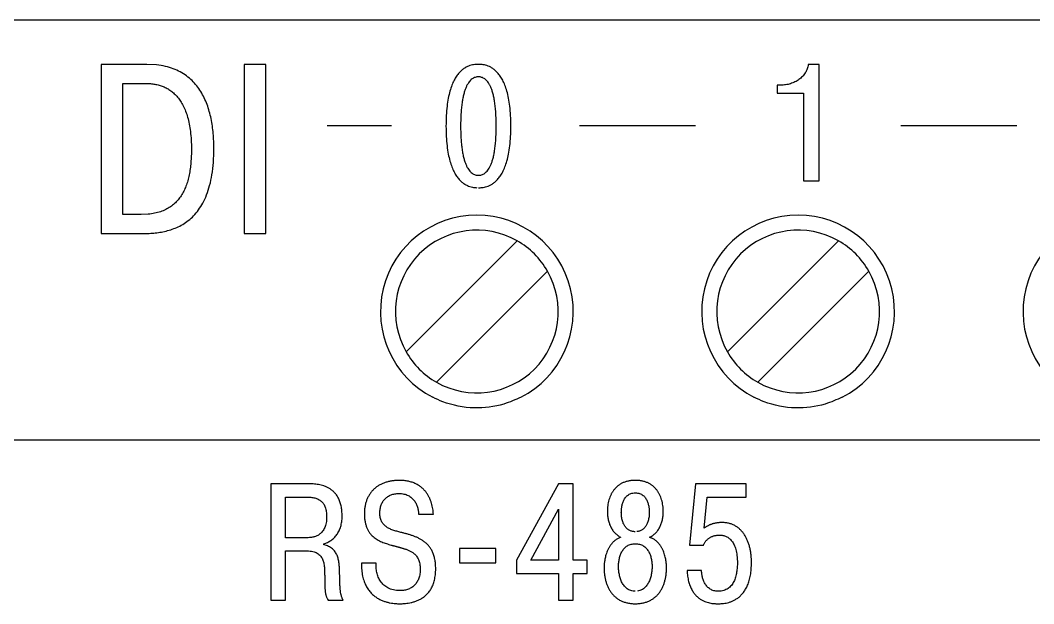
# Model space of a CAD drawing. Header units: millimetres. Extents: x 3520 to 8864, y 403 to 1747.
# Drawn here: x 7130.13 to 7153.78, y 1238.83 to 1252.45 of the extents above; entities that cross this region are included whole.
import ezdxf

# ---------------------------------------------------------------- set-up
doc = ezdxf.new("R2010")
doc.units = ezdxf.units.MM

msp = doc.modelspace()

# ---------------------------------------------------------------- linework, layer by layer
for p, q in [((7234.534, 1252.452, 1518.358), (7129.534, 1252.452, 1518.358)), ((7133.082, 1251.422, 1518.358), (7132.015, 1251.422, 1518.358)), ((7132.015, 1251.422, 1518.358), (7132.015, 1247.471, 1518.358)), ((7133.309, 1251.41, 1518.358), (7133.082, 1251.422, 1518.358)), ((7135.857, 1251.422, 1518.358), (7135.355, 1251.422, 1518.358)), ((7135.355, 1251.422, 1518.358), (7135.355, 1247.471, 1518.358)), ((7135.857, 1247.471, 1518.358), (7135.857, 1251.422, 1518.358)), ((7148.777, 1251.422, 1518.358), (7148.521, 1251.422, 1518.358)), ((7148.777, 1248.705, 1518.358), (7148.777, 1251.422, 1518.358)), ((7132.518, 1247.917, 1518.358), (7132.518, 1250.976, 1518.358)), ((7132.518, 1250.976, 1518.358), (7133.065, 1250.976, 1518.358)), ((7147.791, 1250.937, 1518.358), (7147.791, 1250.747, 1518.358)), ((7147.873, 1250.937, 1518.358), (7147.791, 1250.937, 1518.358)), ((7147.933, 1250.939, 1518.358), (7147.873, 1250.937, 1518.358)), ((7147.791, 1250.747, 1518.358), (7148.412, 1250.747, 1518.358)), ((7148.412, 1250.747, 1518.358), (7148.412, 1248.705, 1518.358)), ((7137.288, 1249.998, 1518.358), (7138.788, 1249.998, 1518.358)), ((7143.179, 1249.998, 1518.358), (7145.888, 1249.998, 1518.358)), ((7150.679, 1249.998, 1518.358), (7153.388, 1249.998, 1518.358)), ((7148.412, 1248.705, 1518.358), (7148.777, 1248.705, 1518.358)), ((7132.947, 1247.917, 1518.358), (7132.518, 1247.917, 1518.358)), ((7133.113, 1247.924, 1518.358), (7132.947, 1247.917, 1518.358)), ((7132.015, 1247.471, 1518.358), (7132.935, 1247.471, 1518.358)), ((7135.355, 1247.471, 1518.358), (7135.857, 1247.471, 1518.358)), ((7141.727, 1247.302, 1518.358), (7139.134, 1244.71, 1518.358)), ((7149.227, 1247.302, 1518.358), (7146.634, 1244.71, 1518.358)), ((7139.841, 1244.002, 1518.358), (7142.434, 1246.595, 1518.358)), ((7147.341, 1244.002, 1518.358), (7149.934, 1246.595, 1518.358)), ((7234.534, 1242.652, 1518.358), (7129.534, 1242.652, 1518.358)), ((7135.974, 1241.629, 1518.358), (7135.974, 1238.913, 1518.358)), ((7136.863, 1241.629, 1518.358), (7135.974, 1241.629, 1518.358)), ((7136.912, 1241.628, 1518.358), (7136.863, 1241.629, 1518.358)), ((7142.687, 1241.629, 1518.358), (7141.713, 1239.844, 1518.358)), ((7143.032, 1241.629, 1518.358), (7142.687, 1241.629, 1518.358)), ((7143.032, 1239.848, 1518.358), (7143.032, 1241.629, 1518.358)), ((7145.892, 1241.629, 1518.358), (7145.748, 1240.197, 1518.358)), ((7147.075, 1241.629, 1518.358), (7145.892, 1241.629, 1518.358)), ((7147.075, 1241.322, 1518.358), (7147.075, 1241.629, 1518.358)), ((7136.32, 1240.372, 1518.358), (7136.32, 1241.322, 1518.358)), ((7136.32, 1241.322, 1518.358), (7136.805, 1241.322, 1518.358)), ((7146.089, 1240.593, 1518.358), (7146.163, 1241.322, 1518.358)), ((7146.163, 1241.322, 1518.358), (7147.075, 1241.322, 1518.358)), ((7139.421, 1240.962, 1518.358), (7139.424, 1240.923, 1518.358)), ((7139.424, 1240.923, 1518.358), (7139.769, 1240.923, 1518.358)), ((7142.043, 1239.848, 1518.358), (7142.687, 1241.035, 1518.358)), ((7142.687, 1241.035, 1518.358), (7142.687, 1239.848, 1518.358)), ((7146.112, 1240.609, 1518.358), (7146.089, 1240.593, 1518.358)), ((7136.848, 1240.372, 1518.358), (7136.32, 1240.372, 1518.358)), ((7136.877, 1240.373, 1518.358), (7136.848, 1240.372, 1518.358)), ((7137.212, 1240.209, 1518.358), (7137.212, 1240.232, 1518.358)), ((7137.272, 1240.192, 1518.358), (7137.212, 1240.209, 1518.358)), ((7145.748, 1240.197, 1518.358), (7146.074, 1240.197, 1518.358)), ((7136.32, 1240.065, 1518.358), (7136.816, 1240.065, 1518.358)), ((7136.32, 1238.913, 1518.358), (7136.32, 1240.065, 1518.358)), ((7140.382, 1240.116, 1518.358), (7140.382, 1239.786, 1518.358)), ((7141.228, 1240.116, 1518.358), (7140.382, 1240.116, 1518.358)), ((7141.228, 1239.786, 1518.358), (7141.228, 1240.116, 1518.358)), ((7138.434, 1239.774, 1518.358), (7138.089, 1239.774, 1518.358)), ((7138.433, 1239.722, 1518.358), (7138.434, 1239.774, 1518.358)), ((7140.382, 1239.786, 1518.358), (7141.228, 1239.786, 1518.358)), ((7141.713, 1239.844, 1518.358), (7141.713, 1239.537, 1518.358)), ((7142.687, 1239.848, 1518.358), (7142.043, 1239.848, 1518.358)), ((7143.358, 1239.848, 1518.358), (7143.032, 1239.848, 1518.358)), ((7143.358, 1239.537, 1518.358), (7143.358, 1239.848, 1518.358)), ((7141.713, 1239.537, 1518.358), (7142.687, 1239.537, 1518.358)), ((7142.687, 1239.537, 1518.358), (7142.687, 1238.913, 1518.358)), ((7143.032, 1239.537, 1518.358), (7143.358, 1239.537, 1518.358)), ((7143.032, 1238.913, 1518.358), (7143.032, 1239.537, 1518.358)), ((7146.031, 1239.607, 1518.358), (7145.69, 1239.607, 1518.358)), ((7146.032, 1239.572, 1518.358), (7146.031, 1239.607, 1518.358)), ((7135.974, 1238.913, 1518.358), (7136.32, 1238.913, 1518.358)), ((7137.3, 1238.936, 1518.358), (7137.313, 1238.913, 1518.358)), ((7137.313, 1238.913, 1518.358), (7137.662, 1238.913, 1518.358)), ((7142.687, 1238.913, 1518.358), (7143.032, 1238.913, 1518.358))]:
    msp.add_line(p, q)
for centre, radius, start, end in [((7140.784, 1245.652, 1518.358), 2.25, 297.266, 242.734), ((7148.284, 1245.652, 1518.358), 2.25, 297.266, 242.734), ((7155.784, 1245.652, 1518.358), 2.25, 297.266, 242.734), ((7140.784, 1245.652, 1518.358), 1.9, 60.2575, 209.7425), ((7148.284, 1245.652, 1518.358), 1.9, 60.2575, 209.7425), ((7140.784, 1245.652, 1518.358), 1.9, 29.7425, 60.2575), ((7148.284, 1245.652, 1518.358), 1.9, 29.7425, 60.2575), ((7140.784, 1245.652, 1518.358), 1.9, 240.2575, 29.7425), ((7148.284, 1245.652, 1518.358), 1.9, 240.2575, 29.7425), ((7140.784, 1245.652, 1518.358), 1.9, 209.7425, 240.2575), ((7148.284, 1245.652, 1518.358), 1.9, 209.7425, 240.2575)]:
    msp.add_arc(centre, radius, start, end)
for points in [[(7132.935, 1247.471, 1518.358), (7133.068, 1247.473, 1518.358), (7133.207, 1247.481, 1518.358), (7133.349, 1247.497, 1518.358), (7133.493, 1247.523, 1518.358), (7133.637, 1247.562, 1518.358), (7133.779, 1247.616, 1518.358), (7133.917, 1247.686, 1518.358), (7134.049, 1247.776, 1518.358), (7134.173, 1247.888, 1518.358), (7134.286, 1248.023, 1518.358), (7134.388, 1248.184, 1518.358), (7134.475, 1248.373, 1518.358), (7134.547, 1248.593, 1518.358), (7134.601, 1248.845, 1518.358), (7134.634, 1249.133, 1518.358), (7134.646, 1249.458, 1518.358), (7134.642, 1249.632, 1518.358), (7134.631, 1249.808, 1518.358), (7134.61, 1249.983, 1518.358), (7134.58, 1250.155, 1518.358), (7134.539, 1250.323, 1518.358), (7134.486, 1250.486, 1518.358), (7134.42, 1250.641, 1518.358), (7134.34, 1250.787, 1518.358), (7134.246, 1250.922, 1518.358), (7134.135, 1251.044, 1518.358), (7134.008, 1251.153, 1518.358), (7133.862, 1251.245, 1518.358), (7133.698, 1251.32, 1518.358), (7133.514, 1251.375, 1518.358), (7133.309, 1251.41, 1518.358)], [(7140.821, 1248.542, 1518.358), (7140.86, 1248.543, 1518.358), (7140.907, 1248.546, 1518.358), (7140.96, 1248.555, 1518.358), (7141.018, 1248.57, 1518.358), (7141.079, 1248.593, 1518.358), (7141.142, 1248.628, 1518.358), (7141.206, 1248.675, 1518.358), (7141.269, 1248.736, 1518.358), (7141.33, 1248.814, 1518.358), (7141.387, 1248.91, 1518.358), (7141.44, 1249.027, 1518.358), (7141.485, 1249.166, 1518.358), (7141.524, 1249.329, 1518.358), (7141.553, 1249.518, 1518.358), (7141.571, 1249.735, 1518.358), (7141.577, 1249.982, 1518.358), (7141.571, 1250.229, 1518.358), (7141.553, 1250.446, 1518.358), (7141.524, 1250.635, 1518.358), (7141.485, 1250.798, 1518.358), (7141.44, 1250.937, 1518.358), (7141.387, 1251.053, 1518.358), (7141.33, 1251.149, 1518.358), (7141.269, 1251.227, 1518.358), (7141.206, 1251.289, 1518.358), (7141.142, 1251.336, 1518.358), (7141.079, 1251.37, 1518.358), (7141.018, 1251.394, 1518.358), (7140.96, 1251.409, 1518.358), (7140.907, 1251.417, 1518.358), (7140.86, 1251.421, 1518.358), (7140.821, 1251.422, 1518.358), (7140.782, 1251.421, 1518.358), (7140.735, 1251.417, 1518.358), (7140.682, 1251.409, 1518.358), (7140.624, 1251.394, 1518.358), (7140.563, 1251.37, 1518.358), (7140.5, 1251.336, 1518.358), (7140.436, 1251.289, 1518.358), (7140.373, 1251.227, 1518.358), (7140.312, 1251.149, 1518.358), (7140.254, 1251.053, 1518.358), (7140.202, 1250.937, 1518.358), (7140.156, 1250.798, 1518.358), (7140.118, 1250.635, 1518.358), (7140.089, 1250.446, 1518.358), (7140.071, 1250.229, 1518.358), (7140.064, 1249.982, 1518.358), (7140.071, 1249.735, 1518.358), (7140.089, 1249.518, 1518.358), (7140.118, 1249.329, 1518.358), (7140.156, 1249.166, 1518.358), (7140.202, 1249.027, 1518.358), (7140.254, 1248.91, 1518.358), (7140.312, 1248.814, 1518.358), (7140.373, 1248.736, 1518.358), (7140.436, 1248.675, 1518.358), (7140.5, 1248.628, 1518.358), (7140.563, 1248.593, 1518.358), (7140.624, 1248.57, 1518.358), (7140.682, 1248.555, 1518.358), (7140.735, 1248.546, 1518.358), (7140.782, 1248.543, 1518.358)], [(7148.521, 1251.422, 1518.358), (7148.511, 1251.368, 1518.358), (7148.495, 1251.316, 1518.358), (7148.474, 1251.267, 1518.358), (7148.449, 1251.222, 1518.358), (7148.419, 1251.179, 1518.358), (7148.385, 1251.139, 1518.358), (7148.346, 1251.102, 1518.358), (7148.304, 1251.069, 1518.358), (7148.259, 1251.039, 1518.358), (7148.211, 1251.012, 1518.358), (7148.16, 1250.99, 1518.358), (7148.106, 1250.971, 1518.358), (7148.05, 1250.956, 1518.358), (7147.993, 1250.945, 1518.358), (7147.933, 1250.939, 1518.358)], [(7140.821, 1248.834, 1518.358), (7140.784, 1248.836, 1518.358), (7140.746, 1248.845, 1518.358), (7140.709, 1248.86, 1518.358), (7140.672, 1248.883, 1518.358), (7140.637, 1248.913, 1518.358), (7140.603, 1248.952, 1518.358), (7140.57, 1249.001, 1518.358), (7140.539, 1249.06, 1518.358), (7140.511, 1249.13, 1518.358), (7140.485, 1249.211, 1518.358), (7140.462, 1249.305, 1518.358), (7140.443, 1249.411, 1518.358), (7140.427, 1249.532, 1518.358), (7140.415, 1249.666, 1518.358), (7140.408, 1249.816, 1518.358), (7140.406, 1249.982, 1518.358), (7140.408, 1250.148, 1518.358), (7140.415, 1250.298, 1518.358), (7140.427, 1250.432, 1518.358), (7140.443, 1250.553, 1518.358), (7140.462, 1250.659, 1518.358), (7140.485, 1250.753, 1518.358), (7140.511, 1250.834, 1518.358), (7140.539, 1250.904, 1518.358), (7140.57, 1250.963, 1518.358), (7140.603, 1251.012, 1518.358), (7140.637, 1251.051, 1518.358), (7140.672, 1251.082, 1518.358), (7140.709, 1251.104, 1518.358), (7140.746, 1251.119, 1518.358), (7140.784, 1251.128, 1518.358), (7140.821, 1251.131, 1518.358), (7140.858, 1251.128, 1518.358), (7140.896, 1251.119, 1518.358), (7140.933, 1251.104, 1518.358), (7140.969, 1251.082, 1518.358), (7141.005, 1251.051, 1518.358), (7141.039, 1251.012, 1518.358), (7141.072, 1250.963, 1518.358), (7141.103, 1250.904, 1518.358), (7141.131, 1250.834, 1518.358), (7141.157, 1250.753, 1518.358), (7141.18, 1250.659, 1518.358), (7141.199, 1250.553, 1518.358), (7141.215, 1250.432, 1518.358), (7141.226, 1250.298, 1518.358), (7141.234, 1250.148, 1518.358), (7141.236, 1249.982, 1518.358), (7141.234, 1249.816, 1518.358), (7141.226, 1249.666, 1518.358), (7141.215, 1249.532, 1518.358), (7141.199, 1249.411, 1518.358), (7141.18, 1249.305, 1518.358), (7141.157, 1249.211, 1518.358), (7141.131, 1249.13, 1518.358), (7141.103, 1249.06, 1518.358), (7141.072, 1249.001, 1518.358), (7141.039, 1248.952, 1518.358), (7141.005, 1248.913, 1518.358), (7140.969, 1248.883, 1518.358), (7140.933, 1248.86, 1518.358), (7140.896, 1248.845, 1518.358), (7140.858, 1248.836, 1518.358), (7140.821, 1248.834, 1518.358)], [(7133.065, 1250.976, 1518.358), (7133.168, 1250.972, 1518.358), (7133.268, 1250.959, 1518.358), (7133.366, 1250.937, 1518.358), (7133.461, 1250.904, 1518.358), (7133.553, 1250.861, 1518.358), (7133.64, 1250.806, 1518.358), (7133.722, 1250.738, 1518.358), (7133.798, 1250.658, 1518.358), (7133.868, 1250.563, 1518.358), (7133.931, 1250.454, 1518.358), (7133.986, 1250.329, 1518.358), (7134.033, 1250.188, 1518.358), (7134.07, 1250.03, 1518.358), (7134.098, 1249.854, 1518.358), (7134.115, 1249.66, 1518.358), (7134.121, 1249.446, 1518.358), (7134.118, 1249.286, 1518.358), (7134.108, 1249.131, 1518.358), (7134.092, 1248.982, 1518.358), (7134.068, 1248.841, 1518.358), (7134.035, 1248.706, 1518.358), (7133.994, 1248.58, 1518.358), (7133.942, 1248.463, 1518.358), (7133.881, 1248.356, 1518.358), (7133.809, 1248.258, 1518.358), (7133.725, 1248.171, 1518.358), (7133.629, 1248.096, 1518.358), (7133.521, 1248.033, 1518.358), (7133.399, 1247.983, 1518.358), (7133.263, 1247.947, 1518.358), (7133.113, 1247.924, 1518.358)], [(7137.212, 1240.232, 1518.358), (7137.256, 1240.245, 1518.358), (7137.299, 1240.263, 1518.358), (7137.34, 1240.284, 1518.358), (7137.379, 1240.308, 1518.358), (7137.416, 1240.337, 1518.358), (7137.452, 1240.369, 1518.358), (7137.484, 1240.404, 1518.358), (7137.515, 1240.443, 1518.358), (7137.542, 1240.485, 1518.358), (7137.567, 1240.531, 1518.358), (7137.588, 1240.58, 1518.358), (7137.606, 1240.632, 1518.358), (7137.62, 1240.687, 1518.358), (7137.631, 1240.746, 1518.358), (7137.637, 1240.807, 1518.358), (7137.639, 1240.872, 1518.358), (7137.633, 1241, 1518.358), (7137.616, 1241.113, 1518.358), (7137.588, 1241.211, 1518.358), (7137.552, 1241.297, 1518.358), (7137.508, 1241.369, 1518.358), (7137.457, 1241.43, 1518.358), (7137.401, 1241.481, 1518.358), (7137.341, 1241.523, 1518.358), (7137.279, 1241.555, 1518.358), (7137.215, 1241.581, 1518.358), (7137.15, 1241.6, 1518.358), (7137.086, 1241.613, 1518.358), (7137.024, 1241.621, 1518.358), (7136.966, 1241.626, 1518.358), (7136.912, 1241.628, 1518.358)], [(7139.769, 1240.923, 1518.358), (7139.765, 1240.983, 1518.358), (7139.757, 1241.047, 1518.358), (7139.745, 1241.112, 1518.358), (7139.727, 1241.178, 1518.358), (7139.704, 1241.244, 1518.358), (7139.675, 1241.31, 1518.358), (7139.64, 1241.373, 1518.358), (7139.599, 1241.434, 1518.358), (7139.55, 1241.491, 1518.358), (7139.494, 1241.544, 1518.358), (7139.429, 1241.591, 1518.358), (7139.357, 1241.632, 1518.358), (7139.275, 1241.665, 1518.358), (7139.185, 1241.69, 1518.358), (7139.084, 1241.705, 1518.358), (7138.974, 1241.711, 1518.358), (7138.886, 1241.707, 1518.358), (7138.802, 1241.698, 1518.358), (7138.722, 1241.682, 1518.358), (7138.645, 1241.66, 1518.358), (7138.574, 1241.631, 1518.358), (7138.506, 1241.597, 1518.358), (7138.444, 1241.556, 1518.358), (7138.387, 1241.51, 1518.358), (7138.336, 1241.457, 1518.358), (7138.291, 1241.399, 1518.358), (7138.252, 1241.335, 1518.358), (7138.219, 1241.265, 1518.358), (7138.193, 1241.19, 1518.358), (7138.174, 1241.109, 1518.358), (7138.163, 1241.022, 1518.358), (7138.159, 1240.931, 1518.358), (7138.163, 1240.836, 1518.358), (7138.174, 1240.75, 1518.358), (7138.192, 1240.673, 1518.358), (7138.216, 1240.604, 1518.358), (7138.245, 1240.542, 1518.358), (7138.28, 1240.487, 1518.358), (7138.319, 1240.439, 1518.358), (7138.362, 1240.397, 1518.358), (7138.409, 1240.36, 1518.358), (7138.458, 1240.327, 1518.358), (7138.51, 1240.299, 1518.358), (7138.563, 1240.274, 1518.358), (7138.618, 1240.253, 1518.358), (7138.673, 1240.234, 1518.358), (7138.729, 1240.217, 1518.358), (7138.784, 1240.201, 1518.358), (7138.802, 1240.196, 1518.358), (7138.82, 1240.191, 1518.358), (7138.838, 1240.186, 1518.358), (7138.856, 1240.181, 1518.358), (7138.875, 1240.176, 1518.358), (7138.893, 1240.171, 1518.358), (7138.911, 1240.166, 1518.358), (7138.929, 1240.162, 1518.358), (7138.947, 1240.157, 1518.358), (7138.966, 1240.152, 1518.358), (7138.984, 1240.146, 1518.358), (7139.002, 1240.141, 1518.358), (7139.02, 1240.136, 1518.358), (7139.038, 1240.131, 1518.358), (7139.057, 1240.125, 1518.358), (7139.075, 1240.119, 1518.358), (7139.103, 1240.111, 1518.358), (7139.133, 1240.101, 1518.358), (7139.164, 1240.09, 1518.358), (7139.196, 1240.077, 1518.358), (7139.228, 1240.061, 1518.358), (7139.261, 1240.044, 1518.358), (7139.292, 1240.023, 1518.358), (7139.323, 1239.999, 1518.358), (7139.351, 1239.971, 1518.358), (7139.378, 1239.939, 1518.358), (7139.402, 1239.902, 1518.358), (7139.422, 1239.861, 1518.358), (7139.439, 1239.815, 1518.358), (7139.452, 1239.763, 1518.358), (7139.46, 1239.706, 1518.358), (7139.463, 1239.642, 1518.358), (7139.461, 1239.584, 1518.358), (7139.455, 1239.529, 1518.358), (7139.444, 1239.477, 1518.358), (7139.43, 1239.429, 1518.358), (7139.412, 1239.384, 1518.358), (7139.391, 1239.342, 1518.358), (7139.366, 1239.305, 1518.358), (7139.337, 1239.27, 1518.358), (7139.305, 1239.24, 1518.358), (7139.269, 1239.213, 1518.358), (7139.23, 1239.19, 1518.358), (7139.188, 1239.172, 1518.358), (7139.143, 1239.157, 1518.358), (7139.094, 1239.146, 1518.358), (7139.043, 1239.14, 1518.358), (7138.989, 1239.138, 1518.358), (7138.909, 1239.142, 1518.358), (7138.836, 1239.154, 1518.358), (7138.769, 1239.173, 1518.358), (7138.71, 1239.199, 1518.358), (7138.657, 1239.23, 1518.358), (7138.611, 1239.267, 1518.358), (7138.571, 1239.309, 1518.358), (7138.536, 1239.354, 1518.358), (7138.507, 1239.402, 1518.358), (7138.483, 1239.453, 1518.358), (7138.464, 1239.506, 1518.358), (7138.45, 1239.56, 1518.358), (7138.44, 1239.614, 1518.358), (7138.434, 1239.669, 1518.358), (7138.433, 1239.722, 1518.358)], [(7144.149, 1240.383, 1518.358), (7144.082, 1240.354, 1518.358), (7144.022, 1240.316, 1518.358), (7143.97, 1240.273, 1518.358), (7143.926, 1240.224, 1518.358), (7143.888, 1240.172, 1518.358), (7143.856, 1240.117, 1518.358), (7143.829, 1240.06, 1518.358), (7143.808, 1240.003, 1518.358), (7143.791, 1239.947, 1518.358), (7143.778, 1239.893, 1518.358), (7143.768, 1239.842, 1518.358), (7143.762, 1239.796, 1518.358), (7143.757, 1239.756, 1518.358), (7143.755, 1239.722, 1518.358), (7143.754, 1239.697, 1518.358), (7143.754, 1239.681, 1518.358), (7143.756, 1239.596, 1518.358), (7143.764, 1239.514, 1518.358), (7143.777, 1239.434, 1518.358), (7143.795, 1239.356, 1518.358), (7143.819, 1239.282, 1518.358), (7143.849, 1239.212, 1518.358), (7143.884, 1239.146, 1518.358), (7143.925, 1239.085, 1518.358), (7143.972, 1239.03, 1518.358), (7144.026, 1238.98, 1518.358), (7144.085, 1238.936, 1518.358), (7144.152, 1238.899, 1518.358), (7144.224, 1238.87, 1518.358), (7144.304, 1238.848, 1518.358), (7144.39, 1238.835, 1518.358), (7144.483, 1238.83, 1518.358), (7144.577, 1238.835, 1518.358), (7144.663, 1238.848, 1518.358), (7144.742, 1238.87, 1518.358), (7144.815, 1238.899, 1518.358), (7144.881, 1238.936, 1518.358), (7144.941, 1238.98, 1518.358), (7144.995, 1239.03, 1518.358), (7145.042, 1239.085, 1518.358), (7145.083, 1239.146, 1518.358), (7145.118, 1239.212, 1518.358), (7145.148, 1239.282, 1518.358), (7145.171, 1239.356, 1518.358), (7145.19, 1239.434, 1518.358), (7145.203, 1239.514, 1518.358), (7145.21, 1239.596, 1518.358), (7145.213, 1239.681, 1518.358), (7145.213, 1239.697, 1518.358), (7145.212, 1239.722, 1518.358), (7145.209, 1239.756, 1518.358), (7145.205, 1239.796, 1518.358), (7145.199, 1239.842, 1518.358), (7145.189, 1239.893, 1518.358), (7145.176, 1239.947, 1518.358), (7145.159, 1240.003, 1518.358), (7145.138, 1240.06, 1518.358), (7145.111, 1240.117, 1518.358), (7145.079, 1240.172, 1518.358), (7145.041, 1240.224, 1518.358), (7144.996, 1240.273, 1518.358), (7144.944, 1240.316, 1518.358), (7144.885, 1240.354, 1518.358), (7144.817, 1240.383, 1518.358), (7144.855, 1240.403, 1518.358), (7144.891, 1240.426, 1518.358), (7144.924, 1240.451, 1518.358), (7144.955, 1240.48, 1518.358), (7144.984, 1240.511, 1518.358), (7145.01, 1240.544, 1518.358), (7145.034, 1240.58, 1518.358), (7145.055, 1240.618, 1518.358), (7145.074, 1240.658, 1518.358), (7145.09, 1240.7, 1518.358), (7145.104, 1240.743, 1518.358), (7145.115, 1240.788, 1518.358), (7145.124, 1240.835, 1518.358), (7145.13, 1240.882, 1518.358), (7145.134, 1240.931, 1518.358), (7145.135, 1240.981, 1518.358), (7145.133, 1241.052, 1518.358), (7145.126, 1241.121, 1518.358), (7145.115, 1241.189, 1518.358), (7145.098, 1241.255, 1518.358), (7145.077, 1241.318, 1518.358), (7145.051, 1241.379, 1518.358), (7145.019, 1241.435, 1518.358), (7144.982, 1241.488, 1518.358), (7144.94, 1241.536, 1518.358), (7144.893, 1241.58, 1518.358), (7144.839, 1241.618, 1518.358), (7144.78, 1241.65, 1518.358), (7144.715, 1241.676, 1518.358), (7144.644, 1241.695, 1518.358), (7144.567, 1241.706, 1518.358), (7144.483, 1241.711, 1518.358), (7144.4, 1241.706, 1518.358), (7144.323, 1241.695, 1518.358), (7144.252, 1241.676, 1518.358), (7144.187, 1241.65, 1518.358), (7144.128, 1241.618, 1518.358), (7144.074, 1241.58, 1518.358), (7144.026, 1241.536, 1518.358), (7143.984, 1241.488, 1518.358), (7143.947, 1241.435, 1518.358), (7143.916, 1241.379, 1518.358), (7143.89, 1241.318, 1518.358), (7143.868, 1241.255, 1518.358), (7143.852, 1241.189, 1518.358), (7143.84, 1241.121, 1518.358), (7143.834, 1241.052, 1518.358), (7143.831, 1240.981, 1518.358), (7143.833, 1240.931, 1518.358), (7143.836, 1240.882, 1518.358), (7143.843, 1240.835, 1518.358), (7143.852, 1240.788, 1518.358), (7143.863, 1240.743, 1518.358), (7143.877, 1240.7, 1518.358), (7143.893, 1240.658, 1518.358), (7143.912, 1240.618, 1518.358), (7143.933, 1240.58, 1518.358), (7143.957, 1240.544, 1518.358), (7143.983, 1240.511, 1518.358), (7144.012, 1240.48, 1518.358), (7144.042, 1240.451, 1518.358), (7144.076, 1240.426, 1518.358), (7144.111, 1240.403, 1518.358)], [(7138.089, 1239.774, 1518.358), (7138.096, 1239.615, 1518.358), (7138.118, 1239.475, 1518.358), (7138.153, 1239.352, 1518.358), (7138.199, 1239.246, 1518.358), (7138.255, 1239.156, 1518.358), (7138.318, 1239.079, 1518.358), (7138.387, 1239.016, 1518.358), (7138.46, 1238.964, 1518.358), (7138.535, 1238.923, 1518.358), (7138.611, 1238.891, 1518.358), (7138.685, 1238.868, 1518.358), (7138.756, 1238.851, 1518.358), (7138.823, 1238.84, 1518.358), (7138.882, 1238.834, 1518.358), (7138.933, 1238.831, 1518.358), (7138.974, 1238.83, 1518.358), (7139.013, 1238.831, 1518.358), (7139.062, 1238.832, 1518.358), (7139.119, 1238.837, 1518.358), (7139.182, 1238.845, 1518.358), (7139.25, 1238.858, 1518.358), (7139.321, 1238.877, 1518.358), (7139.394, 1238.903, 1518.358), (7139.466, 1238.937, 1518.358), (7139.536, 1238.981, 1518.358), (7139.602, 1239.035, 1518.358), (7139.663, 1239.102, 1518.358), (7139.716, 1239.181, 1518.358), (7139.761, 1239.274, 1518.358), (7139.794, 1239.383, 1518.358), (7139.816, 1239.508, 1518.358), (7139.824, 1239.65, 1518.358), (7139.819, 1239.764, 1518.358), (7139.804, 1239.867, 1518.358), (7139.78, 1239.959, 1518.358), (7139.749, 1240.041, 1518.358), (7139.71, 1240.113, 1518.358), (7139.664, 1240.176, 1518.358), (7139.613, 1240.231, 1518.358), (7139.556, 1240.279, 1518.358), (7139.496, 1240.321, 1518.358), (7139.431, 1240.357, 1518.358), (7139.364, 1240.388, 1518.358), (7139.295, 1240.415, 1518.358), (7139.225, 1240.438, 1518.358), (7139.153, 1240.459, 1518.358), (7139.083, 1240.478, 1518.358), (7139.013, 1240.496, 1518.358), (7138.963, 1240.508, 1518.358), (7138.915, 1240.521, 1518.358), (7138.868, 1240.535, 1518.358), (7138.823, 1240.55, 1518.358), (7138.78, 1240.567, 1518.358), (7138.739, 1240.585, 1518.358), (7138.701, 1240.606, 1518.358), (7138.666, 1240.63, 1518.358), (7138.634, 1240.656, 1518.358), (7138.605, 1240.685, 1518.358), (7138.58, 1240.718, 1518.358), (7138.559, 1240.756, 1518.358), (7138.542, 1240.797, 1518.358), (7138.53, 1240.843, 1518.358), (7138.522, 1240.894, 1518.358), (7138.52, 1240.95, 1518.358), (7138.522, 1241, 1518.358), (7138.528, 1241.048, 1518.358), (7138.538, 1241.094, 1518.358), (7138.551, 1241.137, 1518.358), (7138.569, 1241.177, 1518.358), (7138.589, 1241.214, 1518.358), (7138.614, 1241.249, 1518.358), (7138.641, 1241.28, 1518.358), (7138.672, 1241.308, 1518.358), (7138.706, 1241.333, 1518.358), (7138.742, 1241.354, 1518.358), (7138.782, 1241.372, 1518.358), (7138.824, 1241.385, 1518.358), (7138.869, 1241.396, 1518.358), (7138.916, 1241.402, 1518.358), (7138.966, 1241.404, 1518.358), (7139.027, 1241.401, 1518.358), (7139.083, 1241.392, 1518.358), (7139.135, 1241.377, 1518.358), (7139.181, 1241.358, 1518.358), (7139.222, 1241.334, 1518.358), (7139.259, 1241.306, 1518.358), (7139.292, 1241.275, 1518.358), (7139.32, 1241.24, 1518.358), (7139.345, 1241.204, 1518.358), (7139.366, 1241.165, 1518.358), (7139.383, 1241.125, 1518.358), (7139.397, 1241.085, 1518.358), (7139.408, 1241.043, 1518.358), (7139.416, 1241.002, 1518.358), (7139.421, 1240.962, 1518.358)], [(7144.483, 1240.511, 1518.358), (7144.45, 1240.513, 1518.358), (7144.417, 1240.518, 1518.358), (7144.386, 1240.527, 1518.358), (7144.355, 1240.539, 1518.358), (7144.327, 1240.555, 1518.358), (7144.3, 1240.574, 1518.358), (7144.275, 1240.597, 1518.358), (7144.252, 1240.624, 1518.358), (7144.231, 1240.654, 1518.358), (7144.212, 1240.688, 1518.358), (7144.196, 1240.725, 1518.358), (7144.183, 1240.767, 1518.358), (7144.172, 1240.812, 1518.358), (7144.164, 1240.86, 1518.358), (7144.159, 1240.913, 1518.358), (7144.157, 1240.969, 1518.358), (7144.158, 1240.988, 1518.358), (7144.159, 1241.013, 1518.358), (7144.161, 1241.042, 1518.358), (7144.165, 1241.076, 1518.358), (7144.171, 1241.111, 1518.358), (7144.18, 1241.149, 1518.358), (7144.191, 1241.188, 1518.358), (7144.205, 1241.226, 1518.358), (7144.223, 1241.264, 1518.358), (7144.246, 1241.299, 1518.358), (7144.272, 1241.332, 1518.358), (7144.303, 1241.361, 1518.358), (7144.34, 1241.385, 1518.358), (7144.381, 1241.404, 1518.358), (7144.429, 1241.415, 1518.358), (7144.483, 1241.419, 1518.358), (7144.538, 1241.415, 1518.358), (7144.585, 1241.404, 1518.358), (7144.627, 1241.385, 1518.358), (7144.664, 1241.361, 1518.358), (7144.695, 1241.332, 1518.358), (7144.721, 1241.299, 1518.358), (7144.743, 1241.264, 1518.358), (7144.761, 1241.226, 1518.358), (7144.776, 1241.188, 1518.358), (7144.787, 1241.149, 1518.358), (7144.796, 1241.111, 1518.358), (7144.801, 1241.076, 1518.358), (7144.806, 1241.042, 1518.358), (7144.808, 1241.013, 1518.358), (7144.809, 1240.988, 1518.358), (7144.809, 1240.969, 1518.358), (7144.808, 1240.913, 1518.358), (7144.803, 1240.86, 1518.358), (7144.795, 1240.812, 1518.358), (7144.784, 1240.767, 1518.358), (7144.77, 1240.725, 1518.358), (7144.754, 1240.688, 1518.358), (7144.736, 1240.654, 1518.358), (7144.715, 1240.624, 1518.358), (7144.692, 1240.597, 1518.358), (7144.667, 1240.574, 1518.358), (7144.64, 1240.555, 1518.358), (7144.611, 1240.539, 1518.358), (7144.581, 1240.527, 1518.358), (7144.55, 1240.518, 1518.358), (7144.517, 1240.513, 1518.358)], [(7136.805, 1241.322, 1518.358), (7136.858, 1241.321, 1518.358), (7136.909, 1241.317, 1518.358), (7136.957, 1241.31, 1518.358), (7137.002, 1241.3, 1518.358), (7137.044, 1241.286, 1518.358), (7137.083, 1241.269, 1518.358), (7137.118, 1241.248, 1518.358), (7137.151, 1241.224, 1518.358), (7137.18, 1241.195, 1518.358), (7137.205, 1241.162, 1518.358), (7137.227, 1241.124, 1518.358), (7137.245, 1241.082, 1518.358), (7137.26, 1241.034, 1518.358), (7137.27, 1240.982, 1518.358), (7137.276, 1240.924, 1518.358), (7137.278, 1240.861, 1518.358), (7137.275, 1240.786, 1518.358), (7137.266, 1240.719, 1518.358), (7137.252, 1240.66, 1518.358), (7137.232, 1240.607, 1518.358), (7137.209, 1240.561, 1518.358), (7137.182, 1240.522, 1518.358), (7137.152, 1240.488, 1518.358), (7137.12, 1240.459, 1518.358), (7137.086, 1240.435, 1518.358), (7137.051, 1240.416, 1518.358), (7137.015, 1240.401, 1518.358), (7136.979, 1240.389, 1518.358), (7136.944, 1240.381, 1518.358), (7136.91, 1240.375, 1518.358), (7136.877, 1240.373, 1518.358)], [(7145.69, 1239.607, 1518.358), (7145.704, 1239.472, 1518.358), (7145.728, 1239.353, 1518.358), (7145.761, 1239.25, 1518.358), (7145.802, 1239.161, 1518.358), (7145.848, 1239.086, 1518.358), (7145.9, 1239.023, 1518.358), (7145.956, 1238.972, 1518.358), (7146.014, 1238.93, 1518.358), (7146.073, 1238.898, 1518.358), (7146.133, 1238.873, 1518.358), (7146.191, 1238.856, 1518.358), (7146.246, 1238.844, 1518.358), (7146.298, 1238.836, 1518.358), (7146.345, 1238.832, 1518.358), (7146.386, 1238.831, 1518.358), (7146.419, 1238.83, 1518.358), (7146.464, 1238.831, 1518.358), (7146.515, 1238.835, 1518.358), (7146.572, 1238.842, 1518.358), (7146.632, 1238.854, 1518.358), (7146.696, 1238.872, 1518.358), (7146.76, 1238.898, 1518.358), (7146.825, 1238.931, 1518.358), (7146.889, 1238.975, 1518.358), (7146.95, 1239.028, 1518.358), (7147.007, 1239.094, 1518.358), (7147.059, 1239.172, 1518.358), (7147.105, 1239.264, 1518.358), (7147.143, 1239.372, 1518.358), (7147.171, 1239.496, 1518.358), (7147.189, 1239.637, 1518.358), (7147.195, 1239.797, 1518.358), (7147.193, 1239.884, 1518.358), (7147.186, 1239.971, 1518.358), (7147.174, 1240.056, 1518.358), (7147.156, 1240.139, 1518.358), (7147.134, 1240.219, 1518.358), (7147.106, 1240.295, 1518.358), (7147.073, 1240.368, 1518.358), (7147.034, 1240.436, 1518.358), (7146.99, 1240.498, 1518.358), (7146.94, 1240.554, 1518.358), (7146.884, 1240.603, 1518.358), (7146.822, 1240.645, 1518.358), (7146.754, 1240.679, 1518.358), (7146.68, 1240.704, 1518.358), (7146.6, 1240.719, 1518.358), (7146.512, 1240.725, 1518.358), (7146.48, 1240.724, 1518.358), (7146.448, 1240.723, 1518.358), (7146.418, 1240.72, 1518.358), (7146.388, 1240.717, 1518.358), (7146.36, 1240.712, 1518.358), (7146.332, 1240.706, 1518.358), (7146.305, 1240.7, 1518.358), (7146.279, 1240.692, 1518.358), (7146.254, 1240.683, 1518.358), (7146.229, 1240.674, 1518.358), (7146.205, 1240.663, 1518.358), (7146.181, 1240.651, 1518.358), (7146.158, 1240.638, 1518.358), (7146.135, 1240.624, 1518.358), (7146.112, 1240.609, 1518.358)], [(7146.074, 1240.197, 1518.358), (7146.085, 1240.223, 1518.358), (7146.099, 1240.248, 1518.358), (7146.114, 1240.272, 1518.358), (7146.131, 1240.295, 1518.358), (7146.15, 1240.315, 1518.358), (7146.171, 1240.335, 1518.358), (7146.193, 1240.353, 1518.358), (7146.217, 1240.369, 1518.358), (7146.242, 1240.384, 1518.358), (7146.268, 1240.397, 1518.358), (7146.296, 1240.408, 1518.358), (7146.324, 1240.417, 1518.358), (7146.353, 1240.424, 1518.358), (7146.384, 1240.429, 1518.358), (7146.415, 1240.433, 1518.358), (7146.446, 1240.434, 1518.358), (7146.487, 1240.432, 1518.358), (7146.527, 1240.426, 1518.358), (7146.566, 1240.415, 1518.358), (7146.604, 1240.401, 1518.358), (7146.64, 1240.381, 1518.358), (7146.675, 1240.357, 1518.358), (7146.707, 1240.327, 1518.358), (7146.738, 1240.293, 1518.358), (7146.765, 1240.252, 1518.358), (7146.79, 1240.206, 1518.358), (7146.812, 1240.153, 1518.358), (7146.831, 1240.095, 1518.358), (7146.846, 1240.03, 1518.358), (7146.857, 1239.958, 1518.358), (7146.863, 1239.879, 1518.358), (7146.866, 1239.793, 1518.358), (7146.865, 1239.738, 1518.358), (7146.862, 1239.681, 1518.358), (7146.857, 1239.623, 1518.358), (7146.849, 1239.566, 1518.358), (7146.838, 1239.509, 1518.358), (7146.824, 1239.453, 1518.358), (7146.806, 1239.399, 1518.358), (7146.784, 1239.349, 1518.358), (7146.757, 1239.301, 1518.358), (7146.726, 1239.258, 1518.358), (7146.69, 1239.219, 1518.358), (7146.648, 1239.186, 1518.358), (7146.6, 1239.159, 1518.358), (7146.547, 1239.139, 1518.358), (7146.486, 1239.126, 1518.358), (7146.419, 1239.122, 1518.358), (7146.365, 1239.125, 1518.358), (7146.316, 1239.135, 1518.358), (7146.271, 1239.151, 1518.358), (7146.231, 1239.172, 1518.358), (7146.195, 1239.198, 1518.358), (7146.164, 1239.227, 1518.358), (7146.136, 1239.26, 1518.358), (7146.112, 1239.296, 1518.358), (7146.091, 1239.334, 1518.358), (7146.074, 1239.373, 1518.358), (7146.061, 1239.414, 1518.358), (7146.049, 1239.454, 1518.358), (7146.041, 1239.495, 1518.358), (7146.036, 1239.534, 1518.358), (7146.032, 1239.572, 1518.358)], [(7137.662, 1238.913, 1518.358), (7137.649, 1238.942, 1518.358), (7137.637, 1238.971, 1518.358), (7137.627, 1238.999, 1518.358), (7137.618, 1239.028, 1518.358), (7137.611, 1239.057, 1518.358), (7137.605, 1239.088, 1518.358), (7137.6, 1239.12, 1518.358), (7137.596, 1239.155, 1518.358), (7137.592, 1239.192, 1518.358), (7137.59, 1239.232, 1518.358), (7137.588, 1239.275, 1518.358), (7137.586, 1239.323, 1518.358), (7137.585, 1239.375, 1518.358), (7137.584, 1239.431, 1518.358), (7137.582, 1239.493, 1518.358), (7137.581, 1239.561, 1518.358), (7137.579, 1239.614, 1518.358), (7137.577, 1239.667, 1518.358), (7137.573, 1239.719, 1518.358), (7137.568, 1239.77, 1518.358), (7137.56, 1239.821, 1518.358), (7137.55, 1239.87, 1518.358), (7137.537, 1239.917, 1518.358), (7137.52, 1239.962, 1518.358), (7137.5, 1240.004, 1518.358), (7137.475, 1240.044, 1518.358), (7137.446, 1240.081, 1518.358), (7137.411, 1240.115, 1518.358), (7137.371, 1240.144, 1518.358), (7137.325, 1240.17, 1518.358), (7137.272, 1240.192, 1518.358)], [(7144.483, 1239.122, 1518.358), (7144.43, 1239.126, 1518.358), (7144.381, 1239.137, 1518.358), (7144.336, 1239.155, 1518.358), (7144.296, 1239.179, 1518.358), (7144.26, 1239.208, 1518.358), (7144.228, 1239.242, 1518.358), (7144.2, 1239.281, 1518.358), (7144.175, 1239.322, 1518.358), (7144.154, 1239.367, 1518.358), (7144.137, 1239.413, 1518.358), (7144.122, 1239.461, 1518.358), (7144.111, 1239.51, 1518.358), (7144.102, 1239.559, 1518.358), (7144.096, 1239.607, 1518.358), (7144.092, 1239.655, 1518.358), (7144.091, 1239.7, 1518.358), (7144.093, 1239.746, 1518.358), (7144.096, 1239.793, 1518.358), (7144.103, 1239.84, 1518.358), (7144.112, 1239.886, 1518.358), (7144.124, 1239.932, 1518.358), (7144.139, 1239.976, 1518.358), (7144.157, 1240.018, 1518.358), (7144.178, 1240.058, 1518.358), (7144.203, 1240.095, 1518.358), (7144.231, 1240.128, 1518.358), (7144.264, 1240.158, 1518.358), (7144.299, 1240.183, 1518.358), (7144.339, 1240.204, 1518.358), (7144.383, 1240.219, 1518.358), (7144.431, 1240.229, 1518.358), (7144.483, 1240.232, 1518.358), (7144.536, 1240.229, 1518.358), (7144.584, 1240.219, 1518.358), (7144.628, 1240.204, 1518.358), (7144.667, 1240.183, 1518.358), (7144.703, 1240.158, 1518.358), (7144.735, 1240.128, 1518.358), (7144.764, 1240.095, 1518.358), (7144.788, 1240.058, 1518.358), (7144.81, 1240.018, 1518.358), (7144.828, 1239.976, 1518.358), (7144.843, 1239.932, 1518.358), (7144.855, 1239.886, 1518.358), (7144.864, 1239.84, 1518.358), (7144.87, 1239.793, 1518.358), (7144.874, 1239.746, 1518.358), (7144.875, 1239.7, 1518.358), (7144.874, 1239.655, 1518.358), (7144.871, 1239.607, 1518.358), (7144.865, 1239.559, 1518.358), (7144.856, 1239.51, 1518.358), (7144.845, 1239.461, 1518.358), (7144.83, 1239.413, 1518.358), (7144.812, 1239.367, 1518.358), (7144.791, 1239.322, 1518.358), (7144.767, 1239.281, 1518.358), (7144.739, 1239.242, 1518.358), (7144.707, 1239.208, 1518.358), (7144.671, 1239.179, 1518.358), (7144.631, 1239.155, 1518.358), (7144.586, 1239.137, 1518.358), (7144.537, 1239.126, 1518.358)], [(7136.816, 1240.065, 1518.358), (7136.89, 1240.061, 1518.358), (7136.955, 1240.051, 1518.358), (7137.01, 1240.034, 1518.358), (7137.058, 1240.011, 1518.358), (7137.098, 1239.982, 1518.358), (7137.131, 1239.95, 1518.358), (7137.158, 1239.912, 1518.358), (7137.18, 1239.872, 1518.358), (7137.197, 1239.828, 1518.358), (7137.209, 1239.782, 1518.358), (7137.218, 1239.734, 1518.358), (7137.224, 1239.685, 1518.358), (7137.228, 1239.635, 1518.358), (7137.23, 1239.585, 1518.358), (7137.231, 1239.536, 1518.358), (7137.232, 1239.487, 1518.358), (7137.233, 1239.423, 1518.358), (7137.233, 1239.365, 1518.358), (7137.234, 1239.312, 1518.358), (7137.235, 1239.265, 1518.358), (7137.237, 1239.221, 1518.358), (7137.239, 1239.182, 1518.358), (7137.242, 1239.146, 1518.358), (7137.245, 1239.114, 1518.358), (7137.249, 1239.084, 1518.358), (7137.254, 1239.056, 1518.358), (7137.261, 1239.03, 1518.358), (7137.268, 1239.006, 1518.358), (7137.277, 1238.982, 1518.358), (7137.288, 1238.959, 1518.358), (7137.3, 1238.936, 1518.358)]]:
    msp.add_spline(points, degree=3)
for points, knots in [([(7141.815, 1243.652, 1518.358), (7141.684, 1243.594, 1518.358), (7141.339, 1243.44, 1518.358), (7140.706, 1243.367, 1518.358), (7140.136, 1243.472, 1518.358), (7139.832, 1243.615, 1518.358), (7139.753, 1243.652, 1518.358)], [0, 0, 0, 0, 0.201153, 0.5287653, 0.8776518, 1, 1, 1, 1]), ([(7149.315, 1243.652, 1518.358), (7149.184, 1243.594, 1518.358), (7148.839, 1243.44, 1518.358), (7148.206, 1243.367, 1518.358), (7147.636, 1243.472, 1518.358), (7147.332, 1243.615, 1518.358), (7147.253, 1243.652, 1518.358)], [0, 0, 0, 0, 0.2011524, 0.5287637, 0.877649, 1, 1, 1, 1])]:
    msp.add_open_spline(points, degree=3, knots=knots)

doc.saveas('drawing.dxf')
